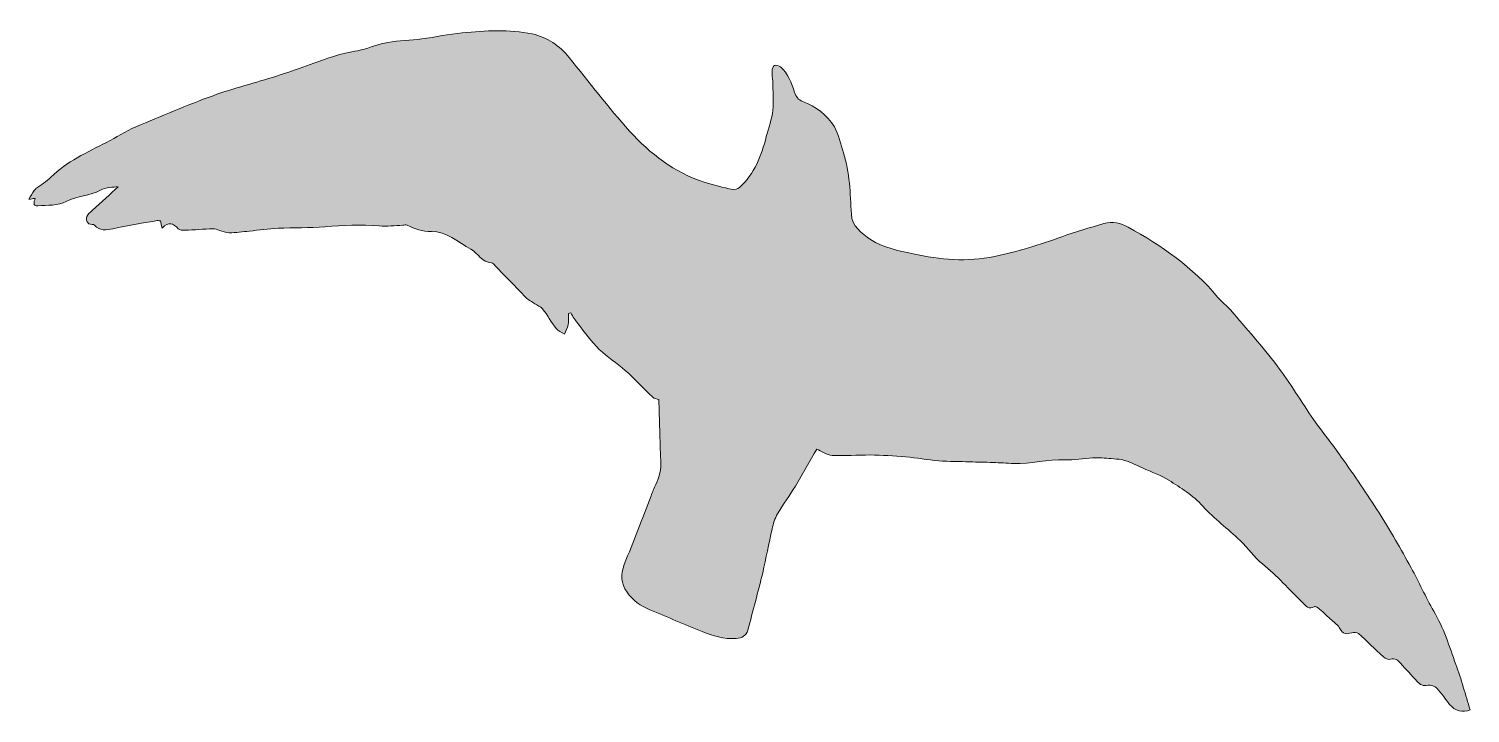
# Model space of a CAD drawing. Header units: inches. Extents: x 1281 to 1465, y 44 to 214.
# Drawn here: x 1415.72 to 1436.29, y 189.33 to 199.09 of the extents above; entities that cross this region are included whole.
import ezdxf

# ---------------------------------------------------------------- set-up
doc = ezdxf.new("R2010")
doc.units = ezdxf.units.IN
doc.header["$MEASUREMENT"] = 0
doc.layers.add('Layer 1', color=7, linetype='Continuous')

# ---------------------------------------------------------------- blocks, each defined once
blk = doc.blocks.new('block 4')
at = {"layer": 'Layer 1', "true_color": 0x965f44}
h = blk.add_hatch(color=25, dxfattribs=at)
h.dxf.hatch_style = 2
edge = h.paths.add_edge_path()
edge.add_spline(control_points=[(1415.851, 196.563), (1415.988, 196.572), (1416.144, 196.561), (1416.257, 196.623), (1416.415, 196.709), (1416.594, 196.7), (1416.748, 196.787), (1416.823, 196.83), (1416.926, 196.823), (1417, 196.835), (1416.888, 196.733), (1416.761, 196.614), (1416.631, 196.5), (1416.564, 196.44), (1416.505, 196.384), (1416.578, 196.304), (1416.612, 196.297), (1416.647, 196.301), (1416.662, 196.285), (1416.739, 196.2), (1416.829, 196.217), (1416.925, 196.236), (1417.128, 196.276), (1417.333, 196.313), (1417.537, 196.35), (1417.558, 196.354), (1417.581, 196.349), (1417.601, 196.348), (1417.609, 196.317), (1417.615, 196.29), (1417.627, 196.244), (1417.718, 196.349), (1417.785, 196.31), (1417.855, 196.235), (1417.873, 196.215), (1417.919, 196.212), (1417.952, 196.214), (1418.085, 196.219), (1418.219, 196.23), (1418.353, 196.234), (1418.382, 196.236), (1418.413, 196.221), (1418.443, 196.212), (1418.49, 196.2), (1418.536, 196.175), (1418.582, 196.176), (1418.679, 196.178), (1418.776, 196.193), (1418.873, 196.202), (1419.008, 196.215), (1419.144, 196.235), (1419.28, 196.242), (1419.503, 196.252), (1419.726, 196.247), (1419.949, 196.263), (1420.207, 196.282), (1420.463, 196.301), (1420.722, 196.275), (1420.833, 196.264), (1420.947, 196.281), (1421.059, 196.286), (1421.081, 196.286), (1421.107, 196.296), (1421.124, 196.287), (1421.232, 196.228), (1421.336, 196.197), (1421.469, 196.196), (1421.68, 196.194), (1421.852, 196.049), (1422.032, 195.943), (1422.133, 195.884), (1422.19, 195.756), (1422.327, 195.75), (1422.345, 195.749), (1422.363, 195.724), (1422.379, 195.708), (1422.525, 195.557), (1422.669, 195.404), (1422.817, 195.255), (1422.853, 195.219), (1422.901, 195.194), (1422.944, 195.166), (1422.981, 195.141), (1423.029, 195.127), (1423.054, 195.094), (1423.123, 195.004), (1423.179, 194.903), (1423.248, 194.813), (1423.276, 194.776), (1423.327, 194.757), (1423.367, 194.73), (1423.385, 194.775), (1423.41, 194.819), (1423.419, 194.866), (1423.429, 194.918), (1423.424, 194.972), (1423.426, 195.026), (1423.436, 195.029), (1423.446, 195.031), (1423.456, 195.034), (1423.49, 194.983), (1423.52, 194.931), (1423.557, 194.884), (1423.657, 194.759), (1423.751, 194.626), (1423.864, 194.515), (1423.977, 194.404), (1424.115, 194.32), (1424.234, 194.215), (1424.369, 194.093), (1424.493, 193.959), (1424.626, 193.834), (1424.647, 193.814), (1424.685, 193.81), (1424.714, 193.8), (1424.723, 193.512), (1424.728, 193.221), (1424.742, 192.932), (1424.748, 192.809), (1424.724, 192.698), (1424.671, 192.589), (1424.645, 192.536), (1424.624, 192.481), (1424.602, 192.426), (1424.475, 192.099), (1424.349, 191.773), (1424.221, 191.447), (1424.167, 191.308), (1424.17, 191.178), (1424.26, 191.053), (1424.344, 190.935), (1424.453, 190.855), (1424.586, 190.801), (1424.835, 190.7), (1425.08, 190.59), (1425.33, 190.492), (1425.485, 190.431), (1425.642, 190.379), (1425.815, 190.394), (1425.902, 190.401), (1425.961, 190.431), (1425.983, 190.512), (1426.057, 190.784), (1426.13, 191.056), (1426.196, 191.33), (1426.245, 191.537), (1426.282, 191.747), (1426.33, 191.955), (1426.347, 192.028), (1426.37, 192.105), (1426.408, 192.17), (1426.487, 192.306), (1426.581, 192.432), (1426.662, 192.566), (1426.768, 192.742), (1426.867, 192.921), (1426.966, 193.093), (1427.033, 193.065), (1427.108, 193.008), (1427.187, 193.003), (1427.367, 192.992), (1427.549, 193.011), (1427.73, 193.009), (1427.899, 193.007), (1428.067, 192.997), (1428.234, 192.982), (1428.392, 192.969), (1428.549, 192.94), (1428.707, 192.927), (1428.855, 192.915), (1429.003, 192.916), (1429.152, 192.911), (1429.261, 192.908), (1429.371, 192.906), (1429.481, 192.902), (1429.58, 192.898), (1429.679, 192.892), (1429.778, 192.888), (1430.023, 192.878), (1430.262, 192.95), (1430.508, 192.939), (1430.64, 192.934), (1430.772, 192.963), (1430.904, 192.969), (1430.992, 192.972), (1431.08, 192.964), (1431.167, 192.959), (1431.218, 192.956), (1431.268, 192.948), (1431.319, 192.943), (1431.42, 192.917), (1431.52, 192.87), (1431.617, 192.824), (1431.742, 192.763), (1431.885, 192.722), (1431.992, 192.65), (1432.158, 192.539), (1432.336, 192.436), (1432.476, 192.279), (1432.637, 192.1), (1432.834, 191.955), (1433.009, 191.789), (1433.12, 191.683), (1433.206, 191.548), (1433.326, 191.455), (1433.537, 191.292), (1433.707, 191.088), (1433.899, 190.906), (1433.946, 190.861), (1433.987, 190.791), (1434.073, 190.849), (1434.083, 190.856), (1434.122, 190.827), (1434.143, 190.81), (1434.202, 190.759), (1434.259, 190.705), (1434.316, 190.652), (1434.357, 190.614), (1434.409, 190.581), (1434.433, 190.533), (1434.474, 190.449), (1434.528, 190.45), (1434.602, 190.474), (1434.63, 190.483), (1434.676, 190.483), (1434.696, 190.465), (1434.818, 190.356), (1434.933, 190.239), (1435.054, 190.13), (1435.079, 190.107), (1435.126, 190.087), (1435.153, 190.096), (1435.222, 190.118), (1435.258, 190.084), (1435.296, 190.041), (1435.375, 189.953), (1435.455, 189.867), (1435.534, 189.779), (1435.576, 189.732), (1435.621, 189.711), (1435.69, 189.725), (1435.729, 189.732), (1435.789, 189.712), (1435.816, 189.683), (1435.884, 189.613), (1435.937, 189.528), (1435.998, 189.451), (1436.071, 189.362), (1436.184, 189.328), (1436.291, 189.373), (1436.224, 189.588), (1436.165, 189.809), (1436.087, 190.022), (1435.993, 190.28), (1435.913, 190.543), (1435.771, 190.783), (1435.652, 190.982), (1435.562, 191.199), (1435.448, 191.402), (1435.302, 191.666), (1435.152, 191.928), (1434.991, 192.183), (1434.82, 192.454), (1434.636, 192.717), (1434.452, 192.98), (1434.324, 193.162), (1434.183, 193.334), (1434.056, 193.517), (1433.88, 193.769), (1433.722, 194.036), (1433.536, 194.281), (1433.328, 194.554), (1433.098, 194.812), (1432.875, 195.073), (1432.818, 195.14), (1432.743, 195.192), (1432.687, 195.26), (1432.333, 195.686), (1431.888, 195.994), (1431.411, 196.257), (1431.304, 196.316), (1431.187, 196.347), (1431.063, 196.309), (1430.863, 196.248), (1430.66, 196.194), (1430.464, 196.121), (1430.15, 196.004), (1429.831, 195.91), (1429.504, 195.841), (1429.114, 195.759), (1428.727, 195.792), (1428.341, 195.878), (1428.13, 195.925), (1427.917, 195.961), (1427.733, 196.083), (1427.602, 196.171), (1427.47, 196.271), (1427.461, 196.445), (1427.446, 196.74), (1427.436, 197.035), (1427.349, 197.32), (1427.311, 197.445), (1427.281, 197.577), (1427.218, 197.689), (1427.118, 197.866), (1426.95, 197.974), (1426.766, 198.049), (1426.701, 198.075), (1426.675, 198.117), (1426.651, 198.18), (1426.602, 198.311), (1426.566, 198.452), (1426.45, 198.544), (1426.428, 198.561), (1426.386, 198.574), (1426.365, 198.564), (1426.345, 198.554), (1426.33, 198.513), (1426.329, 198.486), (1426.326, 198.437), (1426.338, 198.387), (1426.339, 198.338), (1426.342, 198.2), (1426.355, 198.06), (1426.34, 197.925), (1426.326, 197.797), (1426.279, 197.674), (1426.247, 197.549), (1426.178, 197.276), (1426.078, 197.018), (1425.864, 196.824), (1425.84, 196.803), (1425.798, 196.787), (1425.77, 196.793), (1425.632, 196.824), (1425.493, 196.856), (1425.359, 196.9), (1424.935, 197.038), (1424.59, 197.304), (1424.296, 197.629), (1423.993, 197.964), (1423.72, 198.327), (1423.434, 198.677), (1423.295, 198.847), (1423.125, 198.965), (1422.908, 199.013), (1422.575, 199.086), (1422.242, 199.057), (1421.909, 199.028), (1421.716, 199.012), (1421.526, 198.968), (1421.333, 198.943), (1421.172, 198.922), (1421.008, 198.92), (1420.848, 198.892), (1420.718, 198.869), (1420.593, 198.818), (1420.464, 198.785), (1420.348, 198.755), (1420.227, 198.743), (1420.113, 198.706), (1419.827, 198.612), (1419.545, 198.505), (1419.259, 198.412), (1418.958, 198.314), (1418.649, 198.241), (1418.352, 198.133), (1417.98, 197.998), (1417.615, 197.842), (1417.25, 197.687), (1417.105, 197.626), (1416.971, 197.54), (1416.83, 197.467), (1416.552, 197.324), (1416.267, 197.193), (1416.038, 196.97), (1415.975, 196.908), (1415.897, 196.861), (1415.826, 196.807), (1415.817, 196.798), (1415.808, 196.789), (1415.799, 196.779), (1415.776, 196.741), (1415.752, 196.702), (1415.724, 196.656), (1415.757, 196.66), (1415.783, 196.664), (1415.814, 196.668), (1415.797, 196.618), (1415.777, 196.558), (1415.851, 196.563)], knot_values=[0, 0, 0, 0, 1, 1, 1, 2, 2, 2, 3, 3, 3, 4, 4, 4, 5, 5, 5, 6, 6, 6, 7, 7, 7, 8, 8, 8, 9, 9, 9, 10, 10, 10, 11, 11, 11, 12, 12, 12, 13, 13, 13, 14, 14, 14, 15, 15, 15, 16, 16, 16, 17, 17, 17, 18, 18, 18, 19, 19, 19, 20, 20, 20, 21, 21, 21, 22, 22, 22, 23, 23, 23, 24, 24, 24, 25, 25, 25, 26, 26, 26, 27, 27, 27, 28, 28, 28, 29, 29, 29, 30, 30, 30, 31, 31, 31, 32, 32, 32, 33, 33, 33, 34, 34, 34, 35, 35, 35, 36, 36, 36, 37, 37, 37, 38, 38, 38, 39, 39, 39, 40, 40, 40, 41, 41, 41, 42, 42, 42, 43, 43, 43, 44, 44, 44, 45, 45, 45, 46, 46, 46, 47, 47, 47, 48, 48, 48, 49, 49, 49, 50, 50, 50, 51, 51, 51, 52, 52, 52, 53, 53, 53, 54, 54, 54, 55, 55, 55, 56, 56, 56, 57, 57, 57, 58, 58, 58, 59, 59, 59, 60, 60, 60, 61, 61, 61, 62, 62, 62, 63, 63, 63, 64, 64, 64, 65, 65, 65, 66, 66, 66, 67, 67, 67, 68, 68, 68, 69, 69, 69, 70, 70, 70, 71, 71, 71, 72, 72, 72, 73, 73, 73, 74, 74, 74, 75, 75, 75, 76, 76, 76, 77, 77, 77, 78, 78, 78, 79, 79, 79, 80, 80, 80, 81, 81, 81, 82, 82, 82, 83, 83, 83, 84, 84, 84, 85, 85, 85, 86, 86, 86, 87, 87, 87, 88, 88, 88, 89, 89, 89, 90, 90, 90, 91, 91, 91, 92, 92, 92, 93, 93, 93, 94, 94, 94, 95, 95, 95, 96, 96, 96, 97, 97, 97, 98, 98, 98, 99, 99, 99, 100, 100, 100, 101, 101, 101, 102, 102, 102, 103, 103, 103, 104, 104, 104, 105, 105, 105, 106, 106, 106, 107, 107, 107, 108, 108, 108, 109, 109, 109, 110, 110, 110, 111, 111, 111, 112, 112, 112, 113, 113, 113, 114, 114, 114, 115, 115, 115, 116, 116, 116, 117, 117, 117, 118, 118, 118, 119, 119, 119, 120, 120, 120, 121, 121, 121, 122, 122, 122, 123, 123, 123, 124, 124, 124, 125, 125, 125, 126, 126, 126, 127, 127, 127, 128, 128, 128, 129, 129, 129, 130, 130, 130, 130], degree=3, periodic=1)
at = {"layer": 'Layer 1', "lineweight": 0}
blk.add_open_spline([(1415.851, 196.563), (1415.988, 196.572), (1416.144, 196.561), (1416.257, 196.623), (1416.415, 196.709), (1416.594, 196.7), (1416.748, 196.787), (1416.823, 196.83), (1416.926, 196.823), (1417, 196.835), (1416.888, 196.733), (1416.761, 196.614), (1416.631, 196.5), (1416.564, 196.44), (1416.505, 196.384), (1416.578, 196.304), (1416.612, 196.297), (1416.647, 196.301), (1416.662, 196.285), (1416.739, 196.2), (1416.829, 196.217), (1416.925, 196.236), (1417.128, 196.276), (1417.333, 196.313), (1417.537, 196.35), (1417.558, 196.354), (1417.581, 196.349), (1417.601, 196.348), (1417.609, 196.317), (1417.615, 196.29), (1417.627, 196.244), (1417.718, 196.349), (1417.785, 196.31), (1417.855, 196.235), (1417.873, 196.215), (1417.919, 196.212), (1417.952, 196.214), (1418.085, 196.219), (1418.219, 196.23), (1418.353, 196.234), (1418.382, 196.236), (1418.413, 196.221), (1418.443, 196.212), (1418.49, 196.2), (1418.536, 196.175), (1418.582, 196.176), (1418.679, 196.178), (1418.776, 196.193), (1418.873, 196.202), (1419.008, 196.215), (1419.144, 196.235), (1419.28, 196.242), (1419.503, 196.252), (1419.726, 196.247), (1419.949, 196.263), (1420.207, 196.282), (1420.463, 196.301), (1420.722, 196.275), (1420.833, 196.264), (1420.947, 196.281), (1421.059, 196.286), (1421.081, 196.286), (1421.107, 196.296), (1421.124, 196.287), (1421.232, 196.228), (1421.336, 196.197), (1421.469, 196.196), (1421.68, 196.194), (1421.852, 196.049), (1422.032, 195.943), (1422.133, 195.884), (1422.19, 195.756), (1422.327, 195.75), (1422.345, 195.749), (1422.363, 195.724), (1422.379, 195.708), (1422.525, 195.557), (1422.669, 195.404), (1422.817, 195.255), (1422.853, 195.219), (1422.901, 195.194), (1422.944, 195.166), (1422.981, 195.141), (1423.029, 195.127), (1423.054, 195.094), (1423.123, 195.004), (1423.179, 194.903), (1423.248, 194.813), (1423.276, 194.776), (1423.327, 194.757), (1423.367, 194.73), (1423.385, 194.775), (1423.41, 194.819), (1423.419, 194.866), (1423.429, 194.918), (1423.424, 194.972), (1423.426, 195.026), (1423.436, 195.029), (1423.446, 195.031), (1423.456, 195.034), (1423.49, 194.983), (1423.52, 194.931), (1423.557, 194.884), (1423.657, 194.759), (1423.751, 194.626), (1423.864, 194.515), (1423.977, 194.404), (1424.115, 194.32), (1424.234, 194.215), (1424.369, 194.093), (1424.493, 193.959), (1424.626, 193.834), (1424.647, 193.814), (1424.685, 193.81), (1424.714, 193.8), (1424.723, 193.512), (1424.728, 193.221), (1424.742, 192.932), (1424.748, 192.809), (1424.724, 192.698), (1424.671, 192.589), (1424.645, 192.536), (1424.624, 192.481), (1424.602, 192.426), (1424.475, 192.099), (1424.349, 191.773), (1424.221, 191.447), (1424.167, 191.308), (1424.17, 191.178), (1424.26, 191.053), (1424.344, 190.935), (1424.453, 190.855), (1424.586, 190.801), (1424.835, 190.7), (1425.08, 190.59), (1425.33, 190.492), (1425.485, 190.431), (1425.642, 190.379), (1425.815, 190.394), (1425.902, 190.401), (1425.961, 190.431), (1425.983, 190.512), (1426.057, 190.784), (1426.13, 191.056), (1426.196, 191.33), (1426.245, 191.537), (1426.282, 191.747), (1426.33, 191.955), (1426.347, 192.028), (1426.37, 192.105), (1426.408, 192.17), (1426.487, 192.306), (1426.581, 192.432), (1426.662, 192.566), (1426.768, 192.742), (1426.867, 192.921), (1426.966, 193.093), (1427.033, 193.065), (1427.108, 193.008), (1427.187, 193.003), (1427.367, 192.992), (1427.549, 193.011), (1427.73, 193.009), (1427.899, 193.007), (1428.067, 192.997), (1428.234, 192.982), (1428.392, 192.969), (1428.549, 192.94), (1428.707, 192.927), (1428.855, 192.915), (1429.003, 192.916), (1429.152, 192.911), (1429.261, 192.908), (1429.371, 192.906), (1429.481, 192.902), (1429.58, 192.898), (1429.679, 192.892), (1429.778, 192.888), (1430.023, 192.878), (1430.262, 192.95), (1430.508, 192.939), (1430.64, 192.934), (1430.772, 192.963), (1430.904, 192.969), (1430.992, 192.972), (1431.08, 192.964), (1431.167, 192.959), (1431.218, 192.956), (1431.268, 192.948), (1431.319, 192.943), (1431.42, 192.917), (1431.52, 192.87), (1431.617, 192.824), (1431.742, 192.763), (1431.885, 192.722), (1431.992, 192.65), (1432.158, 192.539), (1432.336, 192.436), (1432.476, 192.279), (1432.637, 192.1), (1432.834, 191.955), (1433.009, 191.789), (1433.12, 191.683), (1433.206, 191.548), (1433.326, 191.455), (1433.537, 191.292), (1433.707, 191.088), (1433.899, 190.906), (1433.946, 190.861), (1433.987, 190.791), (1434.073, 190.849), (1434.083, 190.856), (1434.122, 190.827), (1434.143, 190.81), (1434.202, 190.759), (1434.259, 190.705), (1434.316, 190.652), (1434.357, 190.614), (1434.409, 190.581), (1434.433, 190.533), (1434.474, 190.449), (1434.528, 190.45), (1434.602, 190.474), (1434.63, 190.483), (1434.676, 190.483), (1434.696, 190.465), (1434.818, 190.356), (1434.933, 190.239), (1435.054, 190.13), (1435.079, 190.107), (1435.126, 190.087), (1435.153, 190.096), (1435.222, 190.118), (1435.258, 190.084), (1435.296, 190.041), (1435.375, 189.953), (1435.455, 189.867), (1435.534, 189.779), (1435.576, 189.732), (1435.621, 189.711), (1435.69, 189.725), (1435.729, 189.732), (1435.789, 189.712), (1435.816, 189.683), (1435.884, 189.613), (1435.937, 189.528), (1435.998, 189.451), (1436.071, 189.362), (1436.184, 189.328), (1436.291, 189.373), (1436.224, 189.588), (1436.165, 189.809), (1436.087, 190.022), (1435.993, 190.28), (1435.913, 190.543), (1435.771, 190.783), (1435.652, 190.982), (1435.562, 191.199), (1435.448, 191.402), (1435.302, 191.666), (1435.152, 191.928), (1434.991, 192.183), (1434.82, 192.454), (1434.636, 192.717), (1434.452, 192.98), (1434.324, 193.162), (1434.183, 193.334), (1434.056, 193.517), (1433.88, 193.769), (1433.722, 194.036), (1433.536, 194.281), (1433.328, 194.554), (1433.098, 194.812), (1432.875, 195.073), (1432.818, 195.14), (1432.743, 195.192), (1432.687, 195.26), (1432.333, 195.686), (1431.888, 195.994), (1431.411, 196.257), (1431.304, 196.316), (1431.187, 196.347), (1431.063, 196.309), (1430.863, 196.248), (1430.66, 196.194), (1430.464, 196.121), (1430.15, 196.004), (1429.831, 195.91), (1429.504, 195.841), (1429.114, 195.759), (1428.727, 195.792), (1428.341, 195.878), (1428.13, 195.925), (1427.917, 195.961), (1427.733, 196.083), (1427.602, 196.171), (1427.47, 196.271), (1427.461, 196.445), (1427.446, 196.74), (1427.436, 197.035), (1427.349, 197.32), (1427.311, 197.445), (1427.281, 197.577), (1427.218, 197.689), (1427.118, 197.866), (1426.95, 197.974), (1426.766, 198.049), (1426.701, 198.075), (1426.675, 198.117), (1426.651, 198.18), (1426.602, 198.311), (1426.566, 198.452), (1426.45, 198.544), (1426.428, 198.561), (1426.386, 198.574), (1426.365, 198.564), (1426.345, 198.554), (1426.33, 198.513), (1426.329, 198.486), (1426.326, 198.437), (1426.338, 198.387), (1426.339, 198.338), (1426.342, 198.2), (1426.355, 198.06), (1426.34, 197.925), (1426.326, 197.797), (1426.279, 197.674), (1426.247, 197.549), (1426.178, 197.276), (1426.078, 197.018), (1425.864, 196.824), (1425.84, 196.803), (1425.798, 196.787), (1425.77, 196.793), (1425.632, 196.824), (1425.493, 196.856), (1425.359, 196.9), (1424.935, 197.038), (1424.59, 197.304), (1424.296, 197.629), (1423.993, 197.964), (1423.72, 198.327), (1423.434, 198.677), (1423.295, 198.847), (1423.125, 198.965), (1422.908, 199.013), (1422.575, 199.086), (1422.242, 199.057), (1421.909, 199.028), (1421.716, 199.012), (1421.526, 198.968), (1421.333, 198.943), (1421.172, 198.922), (1421.008, 198.92), (1420.848, 198.892), (1420.718, 198.869), (1420.593, 198.818), (1420.464, 198.785), (1420.348, 198.755), (1420.227, 198.743), (1420.113, 198.706), (1419.827, 198.612), (1419.545, 198.505), (1419.259, 198.412), (1418.958, 198.314), (1418.649, 198.241), (1418.352, 198.133), (1417.98, 197.998), (1417.615, 197.842), (1417.25, 197.687), (1417.105, 197.626), (1416.971, 197.54), (1416.83, 197.467), (1416.552, 197.324), (1416.267, 197.193), (1416.038, 196.97), (1415.975, 196.908), (1415.897, 196.861), (1415.826, 196.807), (1415.817, 196.798), (1415.808, 196.789), (1415.799, 196.779), (1415.776, 196.741), (1415.752, 196.702), (1415.724, 196.656), (1415.757, 196.66), (1415.783, 196.664), (1415.814, 196.668), (1415.797, 196.618), (1415.777, 196.558), (1415.851, 196.563)], degree=3, knots=[0, 0, 0, 0, 1, 1, 1, 2, 2, 2, 3, 3, 3, 4, 4, 4, 5, 5, 5, 6, 6, 6, 7, 7, 7, 8, 8, 8, 9, 9, 9, 10, 10, 10, 11, 11, 11, 12, 12, 12, 13, 13, 13, 14, 14, 14, 15, 15, 15, 16, 16, 16, 17, 17, 17, 18, 18, 18, 19, 19, 19, 20, 20, 20, 21, 21, 21, 22, 22, 22, 23, 23, 23, 24, 24, 24, 25, 25, 25, 26, 26, 26, 27, 27, 27, 28, 28, 28, 29, 29, 29, 30, 30, 30, 31, 31, 31, 32, 32, 32, 33, 33, 33, 34, 34, 34, 35, 35, 35, 36, 36, 36, 37, 37, 37, 38, 38, 38, 39, 39, 39, 40, 40, 40, 41, 41, 41, 42, 42, 42, 43, 43, 43, 44, 44, 44, 45, 45, 45, 46, 46, 46, 47, 47, 47, 48, 48, 48, 49, 49, 49, 50, 50, 50, 51, 51, 51, 52, 52, 52, 53, 53, 53, 54, 54, 54, 55, 55, 55, 56, 56, 56, 57, 57, 57, 58, 58, 58, 59, 59, 59, 60, 60, 60, 61, 61, 61, 62, 62, 62, 63, 63, 63, 64, 64, 64, 65, 65, 65, 66, 66, 66, 67, 67, 67, 68, 68, 68, 69, 69, 69, 70, 70, 70, 71, 71, 71, 72, 72, 72, 73, 73, 73, 74, 74, 74, 75, 75, 75, 76, 76, 76, 77, 77, 77, 78, 78, 78, 79, 79, 79, 80, 80, 80, 81, 81, 81, 82, 82, 82, 83, 83, 83, 84, 84, 84, 85, 85, 85, 86, 86, 86, 87, 87, 87, 88, 88, 88, 89, 89, 89, 90, 90, 90, 91, 91, 91, 92, 92, 92, 93, 93, 93, 94, 94, 94, 95, 95, 95, 96, 96, 96, 97, 97, 97, 98, 98, 98, 99, 99, 99, 100, 100, 100, 101, 101, 101, 102, 102, 102, 103, 103, 103, 104, 104, 104, 105, 105, 105, 106, 106, 106, 107, 107, 107, 108, 108, 108, 109, 109, 109, 110, 110, 110, 111, 111, 111, 112, 112, 112, 113, 113, 113, 114, 114, 114, 115, 115, 115, 116, 116, 116, 117, 117, 117, 118, 118, 118, 119, 119, 119, 120, 120, 120, 121, 121, 121, 122, 122, 122, 123, 123, 123, 124, 124, 124, 125, 125, 125, 126, 126, 126, 127, 127, 127, 128, 128, 128, 129, 129, 129, 130, 130, 130, 130], dxfattribs=at)
blk = doc.blocks.new('block 2')
at = {"layer": 'Layer 1'}
blk.add_blockref('block 4', (0, 0), dxfattribs=at)

msp = doc.modelspace()

# ---------------------------------------------------------------- block references
at = {"layer": 'Layer 1'}
msp.add_blockref('block 2', (0, 0), dxfattribs=at)

doc.saveas('drawing.dxf')
